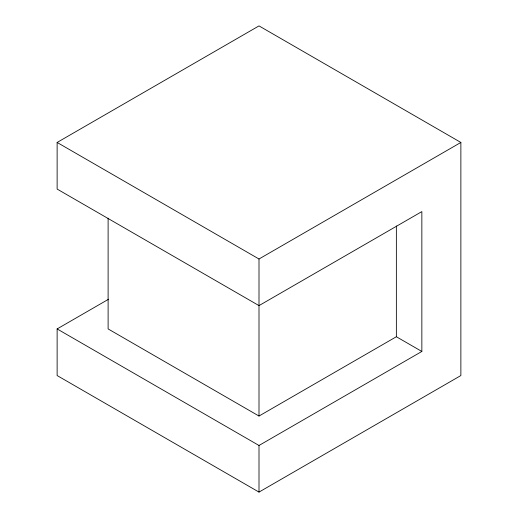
<?xml version="1.0" encoding="UTF-8"?>
<svg xmlns="http://www.w3.org/2000/svg" width="518" height="518" viewBox="0 0 518 518"><rect width="100%" height="100%" fill="white"/><g stroke="black" fill="none" stroke-linecap="round" stroke-linejoin="round"><path stroke-width="0.78" d="M57.129 328.93L259 445.48L421.853 351.457L421.853 211.597L259 305.62L57.129 189.07L57.129 142.45L259 25.9L460.871 142.45L460.871 375.55L259 492.1L57.129 375.55L57.129 328.93L108.553 299.242M57.129 142.45L259 259L460.871 142.45M108.113 218.175L108.113 328.93L259 416.045L396.361 336.739L421.853 351.457M396.361 225.984L396.361 336.739M259 259L259 416.045M259 445.48L259 492.1"/></g></svg>
